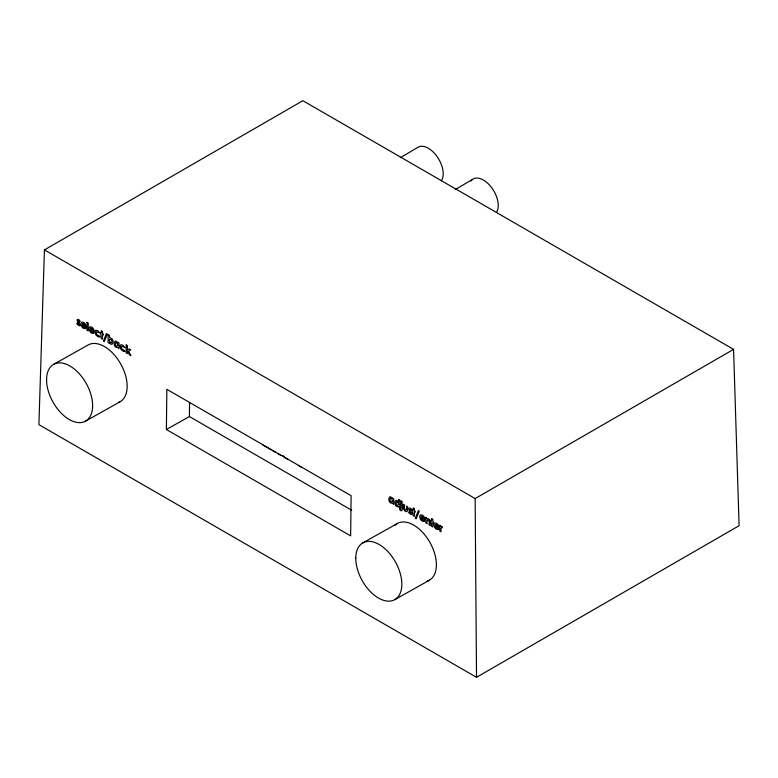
<?xml version="1.0" encoding="UTF-8"?>
<svg xmlns="http://www.w3.org/2000/svg" width="778" height="778" viewBox="0 0 778 778"><rect width="100%" height="100%" fill="white"/><g stroke="black" fill="none" stroke-linecap="round" stroke-linejoin="round"><path stroke-width="1.17" d="M166.385 429.495L166.852 389.331L351.111 495.712L350.645 535.877L166.385 429.495L189.414 416.561L351.685 510.251M189.414 416.561L189.579 402.382M44.424 249.903L38.9 424.642L476.525 677.298L739.1 525.704L733.576 349.371L302.856 100.702L44.424 249.903L475.144 498.572L476.525 677.298M400.33 157.739L418.087 147.207A20.685 11.777 59.3 0 1 437.314 156.874A20.685 11.777 59.3 0 1 441.34 180.739M455.373 189.531L473.131 178.998A20.685 11.777 59.3 0 1 492.367 188.655A20.685 11.777 59.3 0 1 496.383 212.52M475.144 498.572L733.576 349.371M53.526 364.405L88.079 345.004A32.569 19.061 60.7 0 1 121.465 365.31A32.569 19.061 60.7 0 1 118.392 402.518M85.658 421.083L120.201 401.681M362.743 542.927L397.295 523.526M394.874 599.605L429.417 580.203M288.337 459.477L285.283 458.135L283.085 455.538M262.818 445.016L267.982 447.992M269.12 448.653L271.172 449.83M273.029 450.909L275.081 452.086M278.242 453.914L280.265 455.081M298.917 465.857L301.008 467.063M394.903 525.374A32.569 19.061 60.7 0 1 429.864 542.334A32.569 19.061 60.7 0 1 426.636 581.341M470.855 181.128A20.685 11.777 59.3 0 1 472.285 179.572M87.019 322.345L86.932 330.222L88.157 330.932L88.254 323.045L87.019 322.345M100.654 332.42L101.218 338.479L102.443 339.189L102.502 334.725L103.221 335.143L103.241 333.918L102.511 333.49L102.54 331.399L101.305 330.689L101.286 332.789L100.654 332.42M108.161 334.54L108.064 342.427L109.29 343.137L109.29 342.534C112.499 347.883 115.095 339.811 110.904 338.197A2.917 1.712 60.7 0 0 109.698 337.934L109.377 335.25L108.161 334.54M117.77 347.426L118.995 348.739L119.053 343.049L117.828 342.339L117.818 342.962C113.607 336.66 112.421 348.476 117.77 347.426M126.231 344.975L126.143 352.862L127.368 353.572L127.398 350.946L129.449 354.768L130.967 355.653L128.642 351.325L130.782 349.818L129.245 348.923L127.407 350.226L127.456 345.685L126.231 344.975M392.443 503.123L393.658 504.436L393.726 498.747L392.501 498.037L392.491 498.659C388.271 492.357 387.084 504.173 392.443 503.123M398.521 506.634L399.746 507.946L399.834 500.06L398.608 499.35L398.569 502.17C394.358 495.868 393.172 507.684 398.521 506.634M399.96 508.968L399.95 510.096C403.549 513.49 402.041 505.029 402.245 503.658L401.01 502.948L400.913 509.279L399.96 508.968M403.442 504.348C403.121 507.023 403.237 511.389 406.748 511.778L407.643 510.475L407.74 506.838L406.515 506.128C407.75 513.315 403.043 509.25 404.677 505.068L403.442 504.348M412.544 509.609L413.108 515.658L414.334 516.368L414.392 511.914L415.121 512.332L415.131 511.097L414.402 510.679L414.431 508.588L413.196 507.878L413.176 509.969L412.544 509.609M425.926 517.331L425.858 523.02L427.083 523.73C426.169 516.602 430.545 520.686 428.979 524.829L430.195 525.529C430.672 523.458 430.642 517.992 427.141 518.625L425.926 517.331M430.973 520.249L431.537 526.298L432.762 527.007L432.811 522.544L433.541 522.972L433.56 521.737L432.831 521.318L432.85 519.218L431.625 518.518L431.605 520.608L430.973 520.249M439.823 525.354L439.755 531.043L440.98 531.753C441.311 531.141 440.28 526.599 442.05 527.883C443.596 525.792 440.29 526.939 440.873 525.967L439.823 525.354M86.105 327.032L82.157 325.019L83.022 326.76L85.755 328.442C83.09 329.765 80.552 325.826 81.019 323.356A3.491 2.042 60.7 0 1 81.719 322.209C84.257 321.547 86.163 324.786 86.105 327.032M94.216 331.71L90.258 329.697L91.123 331.438L93.866 333.12C91.201 334.443 88.663 330.504 89.13 328.034A3.491 2.042 60.7 0 1 89.82 326.886C92.368 326.235 94.264 329.464 94.216 331.71M424.895 519.743L420.947 517.74L421.812 519.48L424.555 521.163C421.89 522.485 419.342 518.547 419.819 516.077A3.491 2.042 60.7 0 1 420.509 514.929C423.047 514.268 424.953 517.506 424.895 519.743M439.084 527.941L435.135 525.928L436.001 527.669L438.743 529.351C436.079 530.674 433.531 526.735 434.007 524.265A3.491 2.042 60.7 0 1 434.698 523.117C437.236 522.466 439.142 525.695 439.084 527.941M117.848 345.208C114.162 349.769 114.998 337.146 117.848 345.208M392.52 500.906C388.835 505.467 389.661 492.844 392.52 500.906M398.599 504.416C394.913 508.977 395.749 496.354 398.599 504.416M109.299 339.908C110.933 348.019 114.113 337.117 109.299 339.908M96.229 332.41C95.704 335.201 99.088 335.143 99.924 336.68A3.569 2.091 60.7 0 1 98.359 336.903L96.064 335.143L94.965 332.021A3.569 2.091 60.7 0 1 95.772 330.329L97.775 330.611L100.012 333.208L96.637 331.778A1.916 1.118 60.7 0 0 96.229 332.41M121.29 346.881C120.765 349.672 124.149 349.604 124.986 351.141A3.569 2.091 60.7 0 1 123.42 351.364L121.125 349.614L120.026 346.492A3.569 2.091 60.7 0 1 120.833 344.8L122.836 345.082L125.073 347.678L121.708 346.249A1.916 1.118 60.7 0 0 121.29 346.881M80.222 324.718L79.94 325.554A2.227 1.303 60.7 0 1 79.162 325.758L77.08 324.134L76.74 323.512L77.499 322.987C81.69 327.266 74.007 318.173 78.568 319.525A2.811 1.644 60.7 0 1 80.163 321.392L79.395 321.839L78.15 320.799L80.222 324.718M412.009 513.392L411.727 514.229A2.227 1.303 60.7 0 1 410.949 514.433L408.868 512.809L408.528 512.187L409.296 511.661C413.478 515.95 405.805 506.848 410.356 508.199A2.811 1.644 60.7 0 1 411.961 510.067L411.192 510.514L409.938 509.473L412.009 513.392M400.923 501.11C401.127 504.941 403.86 500.76 400.923 501.11M106.469 333.538L103.386 341.104L104.262 341.61L107.345 334.044L106.469 333.538M418.36 510.728L415.277 518.294L416.152 518.8L419.235 511.234L418.36 510.728M82.439 323.599L84.88 325.467L84.024 323.969L82.439 323.599M90.549 328.287L92.99 330.144L92.135 328.647L90.549 328.287M421.238 516.32L423.679 518.187L422.824 516.689L421.238 516.32M435.427 524.518L437.868 526.375L437.012 524.878L435.427 524.518M46.563 379.44A32.569 19.061 60.7 0 0 80.834 422.58A32.569 19.061 60.7 0 0 81.379 376.202A32.569 19.061 60.7 0 0 46.563 379.44M355.779 557.972A32.569 19.061 60.7 0 0 390.06 601.102A32.569 19.061 60.7 0 0 390.595 554.724A32.569 19.061 60.7 0 0 355.779 557.972"/></g></svg>
